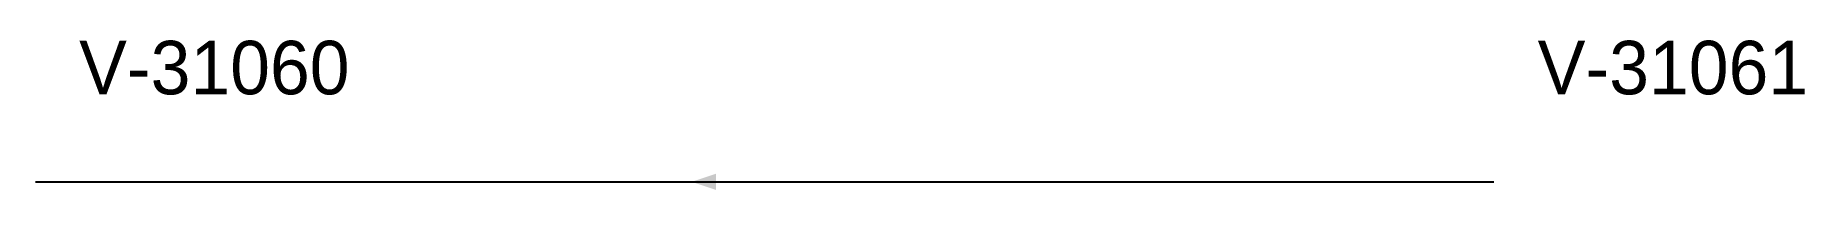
# Model space of a CAD drawing. Header units: metres. Extents: x 150 to 514, y 198 to 229.
import ezdxf

# ---------------------------------------------------------------- set-up
doc = ezdxf.new("R2010")
doc.units = ezdxf.units.M

msp = doc.modelspace()

# ---------------------------------------------------------------- linework, layer by layer
msp.add_line((150, 200), (450, 200))
msp.add_solid([(285, 200), (290, 201.675), (290, 198.325)])

# ---------------------------------------------------------------- texts
for s, p in [('V-31060', (159, 218)), ('V-31061', (459, 218))]:
    msp.add_text(s, height=11).set_placement(p)

doc.saveas('drawing.dxf')
